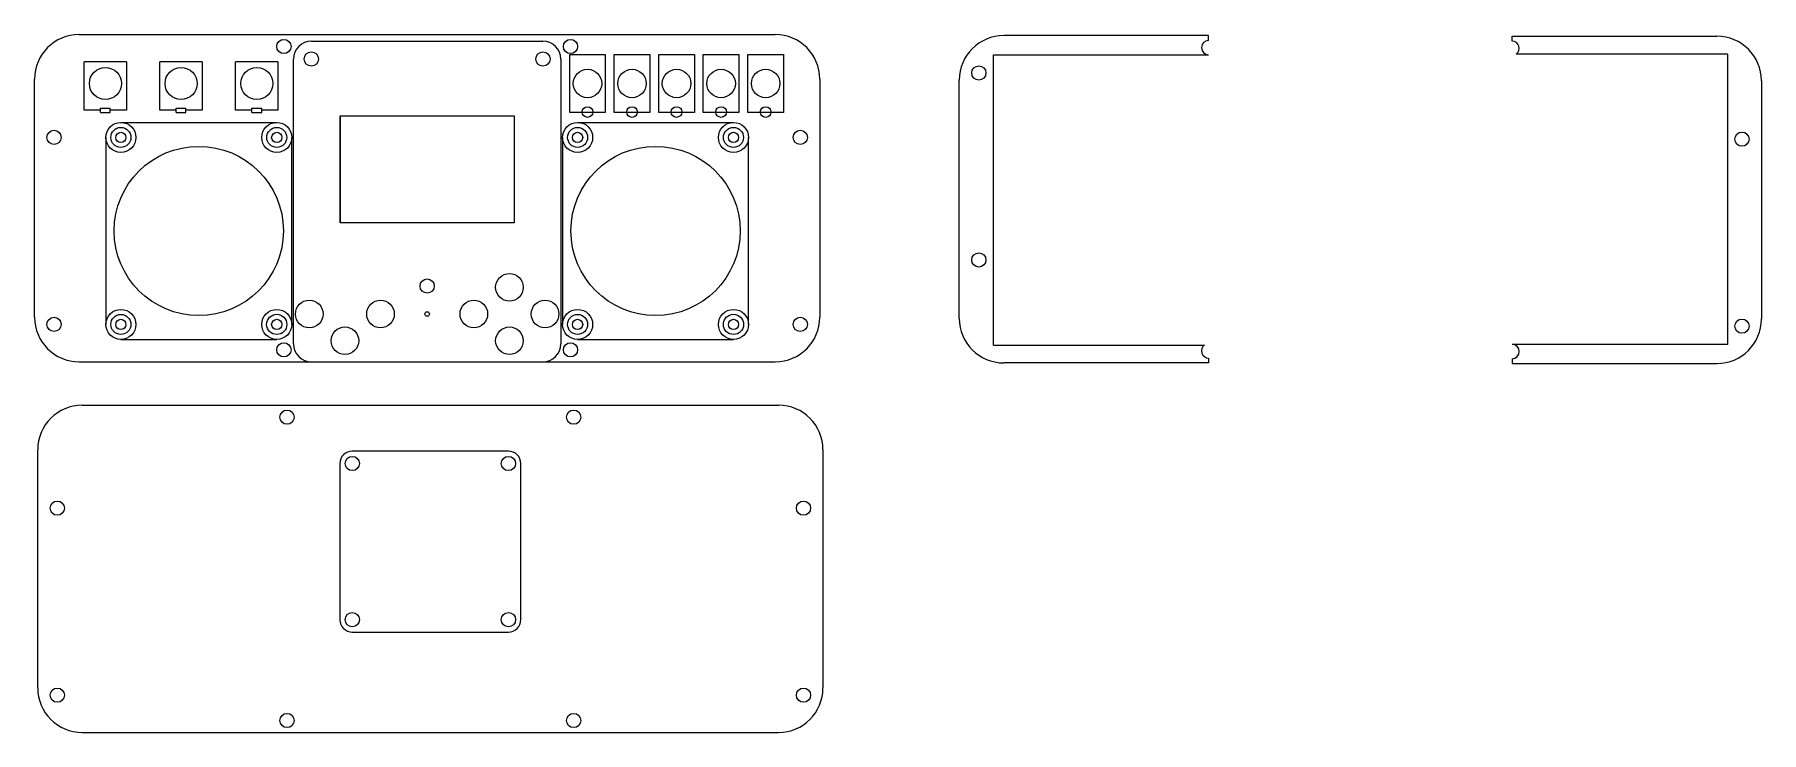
# Model space of a CAD drawing. Header units: millimetres. Extents: x 21 to 409, y -83 to 74.
import ezdxf

# ---------------------------------------------------------------- set-up
doc = ezdxf.new("R2010")
doc.units = ezdxf.units.MM

msp = doc.modelspace()

# ---------------------------------------------------------------- linework, layer by layer
at = {"color": 3, "lineweight": -3}
for p, q in [((31.36, 73.78), (187.68, 73.78)), ((284.99, 73.53), (239, 73.53)), ((284.99, 72.45), (284.99, 73.53)), ((353.13, 72.31), (353.13, 73.39)), ((353.13, 73.39), (399.12, 73.39)), ((236.66, 17.53), (236.66, 69.25)), ((236.66, 69.25), (284.99, 69.25)), ((401.46, 69.39), (354.04, 69.39)), ((401.46, 69.39), (401.46, 55.89)), ((21.36, 10.28), (21.36, 63.78)), ((197.68, 63.78), (197.68, 10.28)), ((229, 10.03), (229, 63.53)), ((409.12, 63.39), (409.12, 9.89)), ((36.17, 56.28), (36.17, 57.27)), ((36.17, 57.27), (38.37, 57.27)), ((36.17, 56.28), (38.37, 56.28)), ((38.37, 56.28), (38.37, 57.28)), ((53.17, 56.28), (53.17, 57.27)), ((53.17, 57.27), (55.37, 57.27)), ((53.17, 56.28), (55.37, 56.28)), ((55.37, 56.28), (55.37, 57.28)), ((70.17, 56.28), (70.17, 57.27)), ((70.17, 57.27), (72.37, 57.27)), ((70.17, 56.28), (72.37, 56.28)), ((72.37, 56.28), (72.37, 57.28)), ((90.02, 31.49), (90.02, 55.49)), ((90.02, 55.49), (129.02, 55.49)), ((90.02, 55.49), (90.02, 31.49)), ((129.02, 55.49), (129.02, 31.49)), ((401.46, 55.89), (401.46, 4.18)), ((129.02, 31.49), (90.02, 31.49)), ((236.66, 4.03), (236.66, 17.53)), ((236.66, 4.03), (284.07, 4.03)), ((401.46, 4.18), (353.13, 4.18)), ((31.36, 0.28), (187.68, 0.28)), ((284.99, 0.03), (239, 0.03)), ((284.99, 1.12), (284.99, 0.03)), ((353.13, 0.98), (353.13, -0.11)), ((353.13, -0.11), (399.12, -0.11)), ((32.08, -9.48), (188.4, -9.48)), ((22.08, -72.98), (22.08, -19.48)), ((198.4, -19.48), (198.4, -72.98)), ((32.08, -82.98), (188.4, -82.98))]:
    msp.add_line(p, q, dxfattribs=at)
at = {"lineweight": -3}
for p, q in [((83.52, 72.28), (135.53, 72.28)), ((32.52, 56.78), (32.52, 67.63)), ((37.27, 67.63), (32.52, 67.63)), ((42.02, 67.63), (37.27, 67.63)), ((42.02, 67.63), (42.02, 62.78)), ((49.52, 56.78), (49.52, 67.63)), ((54.27, 67.63), (49.52, 67.63)), ((59.02, 67.63), (54.27, 67.63)), ((59.02, 67.63), (59.02, 62.78)), ((66.52, 56.78), (66.52, 67.63)), ((71.27, 67.63), (66.52, 67.63)), ((76.02, 67.63), (71.27, 67.63)), ((76.02, 67.63), (76.02, 62.78)), ((79.52, 4.28), (79.52, 68.28)), ((139.52, 68.28), (139.52, 4.28)), ((141.52, 69.28), (149.52, 69.28)), ((141.52, 56.28), (141.52, 69.28)), ((149.52, 69.28), (149.52, 56.28)), ((151.52, 69.28), (159.52, 69.28)), ((151.52, 56.28), (151.52, 69.28)), ((159.52, 69.28), (159.52, 56.28)), ((161.52, 69.28), (169.52, 69.28)), ((161.52, 56.28), (161.52, 69.28)), ((169.52, 69.28), (169.52, 56.28)), ((171.52, 69.28), (179.52, 69.28)), ((171.52, 56.28), (171.52, 69.28)), ((179.52, 69.28), (179.52, 56.28)), ((181.52, 69.28), (189.52, 69.28)), ((181.52, 56.28), (181.52, 69.28)), ((189.52, 69.28), (189.52, 56.28)), ((42.02, 62.78), (42.02, 56.78)), ((59.02, 62.78), (59.02, 56.78)), ((76.02, 62.78), (76.02, 56.78)), ((36.17, 56.78), (32.52, 56.78)), ((42.02, 56.78), (38.37, 56.78)), ((53.17, 56.78), (49.52, 56.78)), ((59.02, 56.78), (55.37, 56.78)), ((70.17, 56.78), (66.52, 56.78)), ((76.02, 56.78), (72.37, 56.78)), ((149.52, 56.28), (141.52, 56.28)), ((159.52, 56.28), (151.52, 56.28)), ((169.52, 56.28), (161.52, 56.28)), ((179.52, 56.28), (171.52, 56.28)), ((189.52, 56.28), (181.52, 56.28)), ((37.36, 50.67), (37.36, 8.67)), ((40.75, 54.05), (75.75, 54.05)), ((79.13, 8.67), (79.13, 50.67)), ((139.91, 50.67), (139.91, 8.67)), ((143.3, 54.05), (178.3, 54.05)), ((181.68, 8.67), (181.68, 50.67)), ((40.75, 5.28), (75.75, 5.28)), ((143.3, 5.28), (178.3, 5.28)), ((127.77, -19.78), (110.24, -19.78))]:
    msp.add_line(p, q, dxfattribs=at)
for p, q in [((89.92, -22.57), (89.92, -57.64)), ((127.77, -19.78), (92.71, -19.78)), ((130.56, -57.64), (130.56, -22.57)), ((92.71, -60.43), (127.77, -60.43))]:
    msp.add_line(p, q)
at = {"color": 3, "lineweight": -3}
for centre, radius in [((77.35, 71.1), 1.6), ((83.52, 68.28), 1.6), ((135.52, 68.28), 1.6), ((141.7, 71.1), 1.6), ((37.27, 62.78), 3.6), ((54.27, 62.78), 3.6), ((71.27, 62.78), 3.6), ((145.52, 62.78), 3.2), ((155.52, 62.78), 3.2), ((165.52, 62.78), 3.2), ((175.52, 62.78), 3.2), ((185.52, 62.78), 3.2), ((233.39, 65.15), 1.6), ((145.52, 56.38), 1.2), ((155.52, 56.38), 1.2), ((165.52, 56.38), 1.2), ((175.52, 56.38), 1.2), ((185.52, 56.38), 1.2), ((25.75, 50.67), 1.6), ((40.75, 50.67), 1.15), ((75.75, 50.67), 1.15), ((143.3, 50.67), 1.15), ((178.3, 50.67), 1.15), ((193.3, 50.67), 1.6), ((404.73, 50.28), 1.6), ((58.25, 29.67), 19), ((160.8, 29.67), 19), ((233.39, 23.15), 1.6), ((128, 17.01), 3.1), ((109.52, 17.28), 1.6), ((83.05, 11.01), 3.1), ((99.05, 11.01), 3.1), ((120, 11.01), 3.1), ((136, 11.01), 3.1), ((25.75, 8.67), 1.6), ((40.75, 8.67), 1.15), ((75.75, 8.67), 1.15), ((91.05, 5.01), 3.1), ((109.52, 11.01), 0.5), ((128, 5.01), 3.1), ((143.3, 8.67), 1.15), ((178.3, 8.67), 1.15), ((193.3, 8.67), 1.6), ((404.73, 8.28), 1.6), ((77.35, 2.97), 1.6), ((141.7, 2.97), 1.6), ((78.07, -12.16), 1.6), ((142.42, -12.16), 1.6), ((26.47, -32.59), 1.6), ((194.02, -32.59), 1.6), ((26.47, -74.59), 1.6), ((194.02, -74.59), 1.6), ((78.07, -80.29), 1.6), ((142.42, -80.29), 1.6)]:
    msp.add_circle(centre, radius, dxfattribs=at)
at = {"lineweight": -3}
for centre, radius in [((40.75, 50.67), 3.38), ((40.75, 50.67), 2.25), ((75.75, 50.67), 3.38), ((75.75, 50.67), 2.25), ((143.3, 50.67), 3.38), ((143.3, 50.67), 2.25), ((178.3, 50.67), 3.38), ((178.3, 50.67), 2.25), ((40.75, 8.67), 3.38), ((75.75, 8.67), 3.38), ((143.3, 8.67), 3.38), ((178.3, 8.67), 3.38), ((40.75, 8.67), 2.25), ((75.75, 8.67), 2.27), ((143.3, 8.67), 2.25), ((178.3, 8.67), 2.27)]:
    msp.add_circle(centre, radius, dxfattribs=at)
at = {"color": 3}
for centre in [(92.71, -22.57), (127.77, -22.57), (92.71, -57.64), (127.77, -57.64)]:
    msp.add_circle(centre, 1.6, dxfattribs=at)
at = {"color": 3, "lineweight": -3}
for centre, radius, start, end in [((31.36, 63.78), 10, 90, 180), ((187.68, 63.78), 10, 0, 90), ((239, 63.53), 10, 90, 180), ((284.99, 70.85), 1.6, 90.037, 269.963), ((353.13, 70.71), 1.6, 304.7272, 90), ((399.12, 63.39), 10, 0, 90), ((31.36, 10.28), 10, 180, 270), ((187.68, 10.28), 10, 270, 0), ((239, 10.03), 10, 180, 270), ((399.12, 9.89), 10, 270, 0), ((284.99, 2.72), 1.6, 124.7272, 270), ((353.13, 2.58), 1.6, 270.037, 89.963), ((32.08, -19.48), 10, 90, 180), ((188.4, -19.48), 10, 0, 90), ((32.08, -72.98), 10, 180, 270), ((188.4, -72.98), 10, 270, 0)]:
    msp.add_arc(centre, radius, start, end, dxfattribs=at)
at = {"lineweight": -3}
for centre, start, end in [((83.52, 68.28), 90, 180), ((135.52, 68.28), 0, 90), ((83.52, 4.28), 180, 270), ((135.52, 4.28), 270, 0)]:
    msp.add_arc(centre, 4, start, end, dxfattribs=at)
for centre, start, end in [((92.71, -22.57), 90, 180), ((127.77, -22.57), 0, 90), ((92.71, -57.64), 180, 270), ((127.77, -57.64), 270, 0)]:
    msp.add_arc(centre, 2.79, start, end)

doc.saveas('drawing.dxf')
